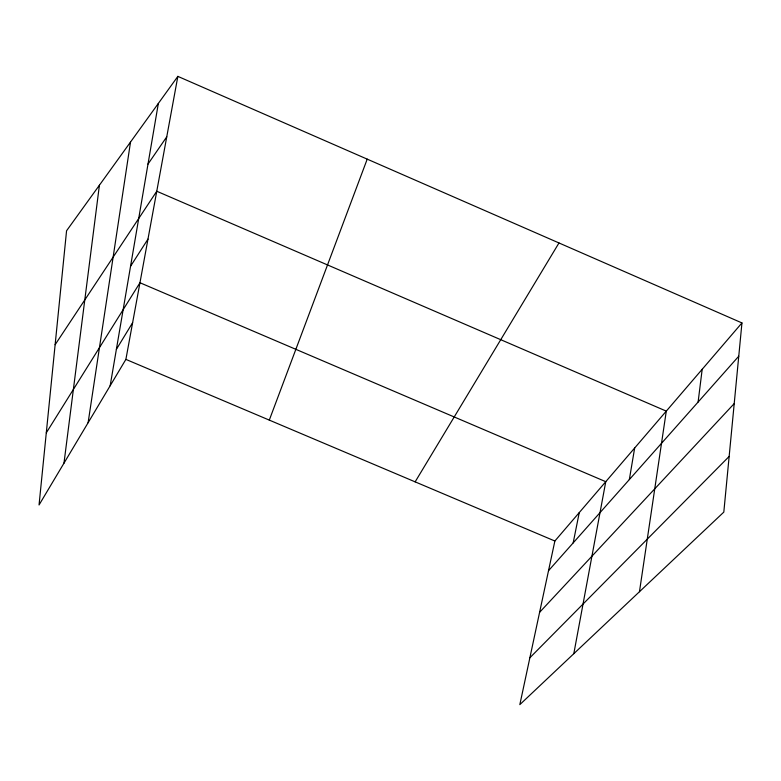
<?xml version="1.0" encoding="UTF-8"?>
<svg xmlns="http://www.w3.org/2000/svg" width="781" height="781" viewBox="0 0 781 781"><rect width="100%" height="100%" fill="white"/><g stroke="black" fill="none" stroke-linecap="round" stroke-linejoin="round"><path stroke-width="1.17" d="M741.95 322.934L723.811 512.111L519.834 704.628L554.871 541.018L741.95 322.934L177.853 76.372L66.561 230.785L39.05 504.965L125.887 359.387L177.853 76.372M698.107 402.049L702.187 369.296M63.974 463.192L99.412 185.214M639.463 591.725L666.291 411.128L156.766 191.247L55.129 344.704M88.107 422.726L130.515 142.064M629.34 479.583L634.66 448.011M110.16 385.755L158.348 103.443M573.81 653.677L605.763 481.692L139.965 282.742L46.284 432.84M573.176 542.902L579.258 512.59M269.299 420.11L367.216 159.139M415.141 481.857L558.981 242.959M116.369 349.371L132.624 322.69M130.554 266.262L147.97 239.113M147.999 164.088L166.753 136.831M548.516 570.706L738.758 356.214M539.612 612.304L734.218 403.601M529.879 657.758L729.151 456.436M125.887 359.387L554.871 541.018"/></g></svg>
